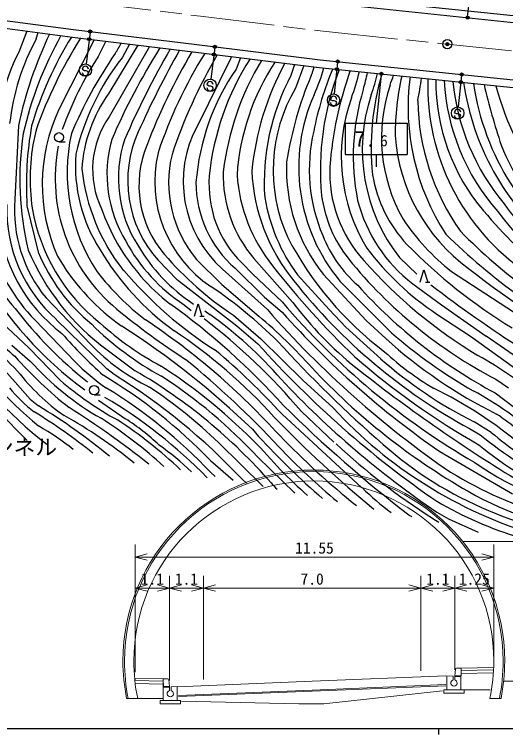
# Model space of a CAD drawing. Units: millimetres, scale not verified, with parts at other scales. Extents: x -376287428 to 680000, y -977092340 to 380000.
# Drawn here: x 99673 to 178812, y 204000 to 319913 of the extents above; entities that cross this region are included whole.
import ezdxf
from ezdxf.enums import TextEntityAlignment as Align

# ---------------------------------------------------------------- set-up
doc = ezdxf.new("R2010")
doc.units = ezdxf.units.MM
doc.header["$LTSCALE"] = 1000
doc.header["$PDMODE"] = 32
doc.header["$PDSIZE"] = 500
doc.linetypes.add('CHAIN', pattern=[18.5, 12, -1.5, 3.5, -1.5])
for name, color, linetype, lineweight in [('M-BGD', 7, 'Continuous', 25), ('M-BMK', 2, 'CHAIN', 13), ('M-BMK-SRVR', 3, 'Continuous', 25), ('M-STR-HTXT', 7, 'Continuous', 13), ('M-STR-STRC', 7, 'Continuous', 25), ('M-TTL-BAND', 7, 'Continuous', 25)]:
    doc.layers.add(name, color=color, linetype=linetype, lineweight=lineweight)
doc.styles.add('ＭＳ ゴシック', font='')
doc.styles.get('ＭＳ ゴシック').set_extended_font_data('MS Gothic')

msp = doc.modelspace()

# ---------------------------------------------------------------- linework, layer by layer
at = {"layer": 'M-BGD'}
for p, q in [((150084, 322861), (209644, 316648)), ((149960, 321768), (209535, 315553)), ((89363, 320097), (109173, 317490)), ((89199, 318858), (109015, 316250)), ((101659, 317218), (100397, 313841)), ((103201, 315998), (103507, 316975)), ((109173, 317490), (129081, 315051)), ((112549, 315817), (106840, 304625)), ((109015, 316250), (128929, 313810)), ((114431, 315586), (113192, 313133)), ((119578, 314956), (114883, 307210)), ((121441, 314727), (114938, 303451)), ((118224, 315122), (117023, 312945)), ((129081, 315051), (148925, 312626)), ((128929, 313810), (148784, 311384)), ((134645, 313111), (134497, 312763)), ((134497, 312763), (129154, 301972)), ((136116, 312932), (135386, 311106)), ((139473, 312521), (139471, 312517)), ((144784, 311872), (144232, 310087)), ((148925, 312626), (208620, 306399)), ((146289, 311688), (144968, 308054)), ((148784, 311384), (208496, 305155)), ((100324, 302030), (99746, 290135)), ((103174, 301352), (102940, 300355)), ((106857, 299382), (107855, 299382)), ((101701, 289125), (103521, 281651)), ((106633, 280984), (107033, 280308)), ((138266, 280631), (144539, 273550)), ((161738, 280772), (164523, 278083)), ((122847, 280363), (125914, 277166)), ((129039, 280477), (133083, 276444)), ((136293, 279914), (138082, 278126)), ((117264, 278640), (117307, 278719)), ((133206, 278932), (140442, 272401)), ((135220, 279065), (139986, 274386)), ((170082, 278544), (180091, 272042)), ((125975, 277184), (135514, 269813)), ((138082, 278126), (142794, 273629)), ((145271, 278007), (150368, 272432)), ((149492, 278066), (156336, 270625)), ((133083, 276444), (139040, 271323)), ((152128, 276994), (160429, 268660)), ((163847, 276562), (168496, 273172)), ((165921, 276807), (166589, 276807)), ((104782, 274275), (111966, 266802)), ((139986, 274386), (142819, 271980)), ((127027, 273191), (128153, 272264)), ((150368, 272432), (153066, 269589)), ((168496, 273172), (175682, 268151)), ((129564, 271351), (130231, 271351)), ((130329, 272205), (131134, 271627)), ((134947, 271500), (139382, 267715)), ((167743, 271691), (173170, 268134)), ((97696, 270252), (102002, 266231)), ((102995, 270698), (109403, 264055)), ((114588, 262877), (106413, 270785)), ((156336, 270625), (159514, 267726)), ((91928, 269601), (102189, 258007)), ((135514, 269813), (138893, 266908)), ((153066, 269589), (158683, 264499)), ((173170, 268134), (183195, 260908)), ((186109, 260911), (175682, 268151)), ((99284, 266683), (102232, 264114)), ((139382, 267715), (146209, 260998)), ((102002, 266231), (107052, 261039)), ((114609, 265931), (119118, 262565)), ((115722, 261955), (114588, 262877)), ((146209, 260998), (151025, 256598)), ((177217, 261188), (179281, 259813)), ((112517, 258684), (113514, 258684)), ((177144, 258980), (182180, 255175)), ((102189, 258007), (103579, 256896)), ((113234, 257839), (117573, 254821)), ((142793, 255546), (155638, 243725)), ((145902, 256005), (151142, 251069)), ((176510, 252632), (173754, 254332)), ((138011, 253134), (139017, 251976)), ((173014, 253251), (174708, 252230)), ((132554, 250986), (139760, 243937)), ((168210, 249574), (179897, 242775)), ((131293, 248095), (134906, 244926)), ((138885, 248625), (144840, 242840)), ((131250, 246228), (132015, 245515)), ((137053, 244489), (136356, 245093)), ((167724, 239826), (169636, 238737)), ((169636, 238737), (174386, 236570))]:
    msp.add_line(p, q, dxfattribs=at)
for points in [[(165053, 276807), (165654, 278810), (166255, 276807)], [(128696, 271351), (129297, 273354), (129897, 271351)]]:
    msp.add_lwpolyline(points, dxfattribs=at)
for centre in [(106857, 300131), (112517, 259433)]:
    msp.add_circle(centre, 748, dxfattribs=at)
for centre, radius, start, end in [((165597, 288023), 66759, 154.52687, 167.8886), ((157261, 288151), 57550, 150.49713, 167.36608), ((136442, 298045), 37779, 151.62674, 173.47431), ((158669, 285334), 58634, 148.15526, 163.4874), ((172481, 276799), 73527, 147.69974, 160.49216), ((100184, 323822), 18745, 326.97156, 332.91412), ((214581, 256857), 108117, 147.76826, 156.59748), ((245340, 244378), 139385, 149.882, 156.59257), ((254765, 240909), 147887, 150.32073, 156.02411), ((123057, 301522), 25792, 151.46988, 188.245), ((160066, 282660), 55909, 146.97196, 160.40259), ((175736, 272544), 72570, 145.54111, 157.15343), ((212431, 264000), 97829, 149.33847, 159.14493), ((195878, 273087), 77074, 148.25529, 161.42196), ((204231, 271075), 83407, 149.5127, 161.61176), ((148416, 288329), 39893, 141.89992, 166.82563), ((173364, 289734), 42497, 147.21459, 174.33224), ((178311, 289187), 45308, 149.00849, 173.13976), ((173107, 291542), 37651, 146.62671, 176.16049), ((183187, 290314), 45468, 151.4292, 174.45667), ((166297, 289900), 37486, 145.54899, 175.41355), ((132394, 316173), 16284, 337.94803, 343.25404), ((199345, 290919), 52453, 157.30468, 168.80292), ((123054, 318464), 27425, 335.17525, 344.87038), ((193054, 294967), 44083, 158.60657, 185.48275), ((209966, 290795), 59654, 160.34314, 175.52184), ((124614, 317694), 31429, 339.1091, 347.1572), ((176506, 292851), 36588, 151.8956, 183.81299), ((202369, 286904), 59568, 157.12571, 171.05416), ((123443, 317195), 33767, 343.93201, 348.68957), ((133298, 316003), 25505, 339.24312, 347.31769), ((198233, 298487), 41085, 163.24838, 186.10572), ((141523, 315938), 20086, 338.35584, 343.20676), ((205523, 300304), 44516, 167.42353, 179.84336), ((200645, 305017), 37548, 172.59234, 213.00812), ((120635, 315318), 44988, 348.05901, 352.78006), ((202641, 308423), 36368, 178.21263, 235.63314), ((185201, 300071), 26399, 161.31116, 209.77254), ((199679, 309147), 32103, 179.50786, 220.50429), ((203539, 311147), 34679, 183.07963, 221.47466), ((206603, 312773), 36482, 185.71642, 219.8178), ((213795, 315121), 42222, 188.39169, 229.65746), ((213981, 314573), 40740, 188.16146, 236.98412), ((289897, 335716), 117718, 193.31078, 198.23984), ((226977, 322196), 51622, 195.48172, 237.41915), ((133899, 293560), 23408, 144.32966, 176.32891), ((167501, 294811), 26137, 149.55657, 204.22156), ((190665, 297094), 36400, 162.81409, 191.30576), ((174071, 295328), 28594, 156.01999, 219.88021), ((180637, 296997), 28299, 160.40577, 211.25274), ((183742, 298127), 28025, 161.61912, 218.262), ((202241, 306713), 37598, 181.07113, 215.26581), ((132522, 292579), 28366, 154.87118, 204.12676), ((127096, 294979), 14818, 145.13239, 205.31017), ((155794, 292427), 54193, 169.82671, 183.49309), ((145641, 292995), 18773, 151.43502, 228.51742), ((149409, 293393), 48860, 171.35354, 193.52503), ((134556, 293473), 32356, 167.71909, 188.456), ((137048, 294478), 28872, 167.5134, 213.59783), ((136919, 293120), 18995, 155.47857, 222.193), ((174294, 294958), 27110, 166.89527, 203.10624), ((189813, 302400), 28874, 183.92037, 234.02085), ((135263, 294207), 20675, 164.3044, 211.54876), ((136446, 293503), 20020, 161.81537, 212.44472), ((133487, 293521), 27241, 169.03711, 230.54139), ((136694, 292362), 16962, 157.59372, 220.64152), ((206265, 309681), 30175, 200.99372, 230.13376), ((134522, 295554), 25019, 175.71918, 212.74459), ((142592, 293014), 20306, 166.82558, 236.29511), ((143642, 292811), 19115, 166.15262, 220.18406), ((170405, 294992), 26905, 177.49732, 218.9844), ((142547, 298583), 32201, 186.28257, 218.26523), ((153840, 293994), 20522, 178.31144, 220.63006), ((167606, 295941), 29700, 182.38126, 219.52015), ((171471, 294494), 20999, 177.38347, 222.44755), ((148776, 292540), 17756, 175.50791, 225.32706), ((161591, 295854), 26112, 183.93212, 218.87142), ((178734, 297652), 21644, 189.39759, 222.95498), ((147238, 292875), 18307, 179.92977, 228.96909), ((121966, 288461), 22283, 175.6911, 219.54035), ((169128, 295465), 29563, 189.82824, 216.19509), ((169812, 293505), 20823, 187.59008, 218.56881), ((178805, 296111), 24615, 194.47373, 232.57696), ((121942, 288474), 23484, 177.99993, 228.80231), ((132310, 293820), 30194, 189.73308, 231.38431), ((144577, 299443), 32711, 199.27675, 210.19381), ((217201, 316750), 47317, 215.29484, 231.37208), ((123124, 289356), 26119, 183.95972, 232.82776), ((230547, 334449), 72012, 219.8592, 243.80825), ((215958, 316299), 47596, 216.21317, 243.67609), ((193195, 307769), 37260, 213.94767, 231.66018), ((192464, 309519), 55028, 207.52599, 233.01788), ((168480, 291771), 20522, 201.29087, 228.85934), ((242099, 359224), 104378, 225.66778, 242.62967), ((234540, 346903), 88317, 224.49586, 243.53449), ((116389, 287767), 22494, 191.12929, 222.4181), ((123963, 291135), 29280, 196.22996, 224.26543), ((145844, 300209), 34191, 210.23475, 231.88659), ((142210, 296578), 27883, 208.22851, 237.0076), ((226396, 345622), 89254, 224.64432, 238.57746), ((137205, 296884), 38324, 202.90897, 233.87098), ((150987, 304409), 43681, 210.83119, 234.04843), ((144306, 297242), 28678, 210.32341, 236.68539), ((193022, 309894), 45810, 217.01636, 236.50776), ((130519, 292662), 29157, 202.18786, 230.90926), ((164691, 316426), 53880, 220.66698, 236.49279), ((212648, 328764), 76301, 219.21558, 242.33167), ((137117, 298698), 35260, 211.4368, 235.1868), ((249187, 363693), 136902, 217.96865, 226.22526), ((213444, 330741), 76451, 221.26238, 239.24721), ((145988, 307768), 59604, 209.64615, 234.07749), ((146786, 304679), 42741, 217.76788, 232.55118), ((165785, 319455), 63321, 220.04017, 237.80451), ((269528, 401349), 155908, 231.67718, 241.01568), ((216622, 333910), 91692, 218.33181, 241.60225), ((87076, 211046), 78694, 45.65558, 55.78636), ((215567, 330945), 81580, 222.03887, 241.90114), ((291760, 438816), 204944, 232.42074, 242.50067), ((234460, 352228), 120750, 220.61132, 239.86381), ((153662, 313984), 67942, 217.53164, 231.58106), ((191276, 363536), 118025, 230.48211, 237.15072), ((60505, 183055), 110777, 41.83651, 54.55941), ((259407, 376793), 158273, 221.26705, 235.57332), ((190425, 307885), 57310, 216.80577, 231.38357), ((163335, 327797), 90824, 217.9197, 225.95366), ((93613, 218675), 64899, 40.93604, 54.67931), ((91705, 213820), 74480, 41.38697, 50.53985), ((247884, 365453), 140626, 221.6581, 235.48881), ((128052, 298450), 43895, 218.59606, 229.84789), ((146686, 306999), 49554, 227.90519, 241.89448), ((56285, 173996), 116287, 42.21021, 56.30523), ((70995, 192889), 97953, 40.11748, 52.79591), ((147248, 305585), 49970, 225.35706, 241.42772), ((41473, 152587), 139389, 46.16555, 57.19716), ((77032, 196574), 87099, 42.22272, 56.31316), ((152402, 311314), 77005, 214.13476, 231.89015), ((155449, 316229), 81253, 215.65996, 230.35862), ((171076, 324855), 85046, 221.46169, 227.81907), ((216451, 333695), 85837, 229.25789, 240.05092), ((193813, 344534), 131018, 216.03049, 225.35452), ((136528, 290685), 34259, 224.19614, 243.83417), ((259212, 374720), 161556, 221.86187, 235.51525), ((293977, 405564), 205385, 222.30517, 228.93827), ((212881, 327037), 79786, 228.01925, 243.5571), ((59742, 179859), 112365, 42.34417, 49.94831), ((193549, 303294), 50917, 227.82161, 238.81399), ((149948, 309236), 66976, 221.45009, 231.75962), ((30243, 145710), 153280, 43.02659, 50.73462), ((234370, 356422), 121534, 228.89854, 240.49471), ((205714, 317960), 71204, 228.66057, 243.32937), ((140527, 205374), 68587, 50.09799, 60.45107), ((135807, 294064), 44992, 221.73485, 240.48063), ((134673, 288879), 35423, 224.49042, 235.33159), ((74330, 187561), 90204, 40.87708, 57.08834), ((128298, 284347), 35591, 217.83831, 234.6095), ((75369, 187170), 87169, 41.11867, 59.87478), ((226730, 337369), 108562, 223.19405, 240.18802), ((316943, 468411), 261699, 231.6751, 238.54458), ((140635, 299714), 51220, 229.03115, 241.63642), ((70158, 188801), 85166, 44.12386, 59.03997), ((62138, 175333), 101856, 43.22629, 58.25911), ((79271, 193562), 81153, 42.72709, 57.10172), ((250812, 362755), 148375, 223.19364, 235.94517), ((116559, 274141), 22766, 219.02822, 233.01824), ((72840, 191057), 80347, 43.36596, 58.74834), ((76187, 192275), 81390, 46.16689, 56.23618), ((139751, 202025), 63898, 49.34501, 64.57635), ((148915, 213276), 52242, 47.43065, 61.804), ((74978, 191231), 77684, 44.14948, 59.64783), ((51799, 171781), 99627, 50.63357, 58.68577), ((28891, 130854), 148850, 51.61019, 57.67133), ((299302, 415888), 222892, 225.48754, 232.37478), ((204568, 305869), 72763, 222.62099, 253.34627), ((50035, 170785), 100225, 51.58369, 58.18981), ((73206, 192366), 71788, 50.40326, 61.29567), ((274900, 383647), 185228, 223.94416, 230.70199), ((147385, 211610), 53226, 46.03528, 55.73527), ((74114, 192962), 73485, 47.49705, 57.46164), ((75281, 192450), 74503, 46.66013, 56.5926), ((97496, 223413), 37277, 46.83271, 57.41071), ((74890, 205182), 56347, 52.54227, 59.35526), ((239558, 345444), 137277, 222.91211, 228.90574), ((235042, 341448), 128679, 223.96071, 231.40177), ((221190, 310564), 74588, 231.45128, 243.05793), ((209977, 291493), 51286, 229.2647, 241.99906), ((93575, 209854), 50260, 46.47182, 54.16707), ((226799, 332586), 111192, 227.37096, 237.4831), ((200101, 297322), 62106, 228.64509, 265.84698), ((204025, 285278), 45497, 229.56138, 249.5786), ((222906, 327103), 111341, 223.61483, 230.24644), ((204952, 292799), 54710, 235.33805, 259.28603), ((246467, 352688), 148520, 225.58939, 227.90497), ((206932, 307517), 71582, 238.8715, 267.13979), ((243995, 340796), 140976, 223.08683, 223.65265), ((185428, 273799), 42274, 225.31302, 233.69088), ((199775, 290262), 54288, 240.15464, 263.68712), ((198050, 292904), 59628, 239.44927, 253.53686), ((193032, 286913), 56127, 237.92621, 238.49628), ((185315, 266041), 32790, 236.10079, 238.18498)]:
    msp.add_arc(centre, radius, start, end, dxfattribs=at)
at = {"layer": 'M-BMK'}
msp.add_lwpolyline([(70189, 327309), (89969, 324657), (109753, 322053), (129640, 319617), (149442, 317197), (209077, 310976), (248853, 307177), (288864, 304143), (328128, 302178), (358853, 301424), (382447, 301506)], dxfattribs=at)
at = {"layer": 'M-BMK-SRVR'}
msp.add_circle((169423, 315126), 750, dxfattribs=at)
msp.add_point((169423, 315126), dxfattribs=at)
at = {"layer": 'M-STR-HTXT'}
for p, q in [((119142, 214054), (119142, 234576)), ((171905, 235058), (190046, 235058)), ((176893, 215791), (176893, 234576)), ((121074, 233093), (119142, 232576)), ((176893, 232576), (174961, 233093)), ((119142, 232576), (176893, 232576)), ((119142, 232576), (121074, 232058)), ((174961, 232058), (176893, 232576)), ((124642, 212715), (124642, 229576)), ((130142, 212876), (130142, 229576)), ((165142, 214276), (165142, 229576)), ((170642, 214437), (170642, 229576)), ((121074, 228093), (119142, 227576)), ((119142, 227576), (124642, 227576)), ((119142, 227576), (121074, 227058)), ((124642, 227576), (122710, 228093)), ((122710, 227058), (124642, 227576)), ((126574, 228093), (124642, 227576)), ((124642, 227576), (130142, 227576)), ((124642, 227576), (126574, 227058)), ((130142, 227576), (128210, 228093)), ((128210, 227058), (130142, 227576)), ((132074, 228093), (130142, 227576)), ((130142, 227576), (165142, 227576)), ((130142, 227576), (132074, 227058)), ((165142, 227576), (163210, 228093)), ((163210, 227058), (165142, 227576)), ((167074, 228093), (165142, 227576)), ((165142, 227576), (170642, 227576)), ((165142, 227576), (167074, 227058)), ((170642, 227576), (168710, 228093)), ((168710, 227058), (170642, 227576)), ((172574, 228093), (170642, 227576)), ((170642, 227576), (176893, 227576)), ((170642, 227576), (172574, 227058)), ((176893, 227576), (174961, 228093)), ((174961, 227058), (176893, 227576)), ((170754, 214537), (170642, 213437)), ((171667, 214687), (170900, 214671)), ((171667, 214687), (176893, 214791)), ((171667, 213437), (171667, 214687)), ((171667, 214337), (176878, 214441)), ((147642, 212576), (169167, 213437)), ((169367, 213437), (169367, 211187)), ((170342, 213417), (169367, 213437)), ((170367, 212796), (170342, 213417)), ((170642, 213437), (170617, 212796)), ((170638, 213337), (171617, 213337)), ((171617, 213437), (170642, 213437)), ((170642, 213437), (171667, 213437)), ((171617, 211187), (171617, 213437)), ((171667, 213837), (176850, 213940)), ((119142, 212804), (119069, 212804)), ((123617, 212615), (119080, 212706)), ((123617, 212115), (119138, 212204)), ((119142, 213054), (119142, 212804)), ((123617, 212965), (119142, 213054)), ((123617, 212965), (124384, 212949)), ((123617, 211715), (123617, 212965)), ((123692, 211626), (123642, 212876)), ((124531, 212815), (124642, 211715)), ((147642, 212576), (125918, 211707)), ((178489, 212576), (190046, 212576)), ((124642, 211715), (123617, 211715)), ((123667, 211715), (124642, 211715)), ((123667, 209465), (123667, 211715)), ((124646, 211615), (123667, 211615)), ((124642, 211715), (124667, 211074)), ((124917, 211074), (124942, 211695)), ((124942, 211695), (125917, 211715)), ((125917, 211715), (125917, 209465)), ((147642, 211176), (126117, 210315)), ((147642, 210976), (126117, 210115)), ((147642, 211176), (169167, 212037)), ((147642, 210976), (169167, 211837)), ((149507, 208977), (168667, 211033)), ((168867, 211187), (168867, 210687)), ((169367, 211187), (168867, 211187)), ((169367, 211187), (171617, 211187)), ((172117, 211187), (171617, 211187)), ((171617, 211187), (176334, 211187)), ((172117, 210687), (172117, 211187)), ((118007, 209826), (117752, 209826)), ((119539, 209826), (118007, 209826)), ((123667, 209826), (118935, 209826)), ((168867, 210687), (172117, 210687)), ((176284, 209826), (177815, 209826)), ((177815, 209826), (178070, 209826)), ((123167, 209465), (123667, 209465)), ((123167, 208965), (123167, 209465)), ((126417, 208965), (123167, 208965)), ((125917, 209465), (123667, 209465)), ((125917, 209465), (126417, 209465)), ((126417, 209465), (126417, 208965)), ((145507, 208977), (126617, 209355)), ((145507, 208977), (149507, 208977))]:
    msp.add_line(p, q, dxfattribs=at)
for centre, radius, start, end in [((147911, 215826), 30750, 90, 180), ((147911, 215826), 30500, 90, 180), ((147911, 215826), 30750, 0, 90), ((147911, 215826), 30500, 0, 90), ((147911, 215826), 29000, 90, 180), ((147911, 215826), 29000, 0, 90), ((147911, 215826), 30750, 180, 191.25185), ((147911, 215826), 30500, 180, 191.3453), ((147911, 215826), 29000, 180, 191.94054), ((147911, 215826), 29000, 348.05946, 0), ((147911, 215826), 30500, 348.65471, 0), ((147911, 215826), 30750, 348.74815, 0), ((170903, 214521), 150, 91.14576, 174.20654), ((124381, 212799), 150, 5.79346, 88.85424), ((170492, 212312), 500, 104.47751, 75.52249), ((124792, 210590), 500, 104.47751, 75.52249)]:
    msp.add_arc(centre, radius, start, end, dxfattribs=at)
at = {"layer": 'M-STR-STRC'}
for p, q in [((172699, 319546), (173212, 324470)), ((111855, 317010), (111235, 311948)), ((131942, 314550), (131324, 309488)), ((151734, 312182), (151205, 307109)), ((110714, 310966), (110614, 311084)), ((110959, 310827), (110714, 310966)), ((111259, 310825), (110959, 310827)), ((111505, 310713), (111259, 310825)), ((111610, 310577), (111505, 310713)), ((158766, 310191), (157951, 302384)), ((171713, 310098), (171184, 305025)), ((130803, 308506), (130703, 308624)), ((131048, 308366), (130803, 308506)), ((131348, 308364), (131048, 308366)), ((131594, 308252), (131348, 308364)), ((131699, 308116), (131594, 308252)), ((150702, 306125), (150602, 306244)), ((150947, 305986), (150702, 306125)), ((151247, 305984), (150947, 305986)), ((151493, 305872), (151247, 305984)), ((151598, 305736), (151493, 305872)), ((170681, 304041), (170581, 304160)), ((170926, 303902), (170681, 304041)), ((171226, 303900), (170926, 303902)), ((171472, 303788), (171226, 303900)), ((171577, 303652), (171472, 303788)), ((152951, 302384), (162951, 302384)), ((152951, 302384), (152951, 297384)), ((162951, 302384), (162951, 297384)), ((152951, 297384), (162951, 297384)), ((157951, 297384), (157951, 295384))]:
    msp.add_line(p, q, dxfattribs=at)
for centre, radius in [((172683, 319397), 150), ((172683, 319397), 120), ((172683, 319397), 90), ((172683, 319397), 60), ((172683, 319397), 30), ((111873, 317159), 150), ((111873, 317159), 120), ((111873, 317159), 90), ((111873, 317159), 60), ((111873, 317159), 30), ((111721, 315918), 150), ((111721, 315918), 120), ((111721, 315918), 90), ((111721, 315918), 60), ((111721, 315918), 30), ((131960, 314699), 150), ((131960, 314699), 120), ((131960, 314699), 90), ((131960, 314699), 60), ((131960, 314699), 30), ((131809, 313458), 150), ((131809, 313458), 120), ((131809, 313458), 90), ((131809, 313458), 60), ((131809, 313458), 30), ((111113, 310955), 1000), ((151750, 312331), 150), ((151750, 312331), 120), ((151750, 312331), 90), ((151750, 312331), 60), ((151750, 312331), 30), ((151620, 311088), 150), ((151620, 311088), 120), ((151620, 311088), 90), ((151620, 311088), 60), ((151620, 311088), 30), ((131202, 308495), 1000), ((158781, 310341), 150), ((158781, 310341), 120), ((158781, 310341), 90), ((158781, 310341), 60), ((158781, 310341), 30), ((171729, 310247), 150), ((171729, 310247), 120), ((171729, 310247), 90), ((171729, 310247), 60), ((171729, 310247), 30), ((171599, 309004), 150), ((171599, 309004), 120), ((171599, 309004), 90), ((171599, 309004), 60), ((171599, 309004), 30), ((151101, 306115), 1000), ((171080, 304031), 1000)]:
    msp.add_circle(centre, radius, dxfattribs=at)
for centre, start, end in [((111114, 311080), 359.55488, 179.55488), ((111110, 310580), 179.55488, 359.55488), ((131203, 308620), 359.55488, 179.55488), ((131199, 308120), 179.55488, 359.55488), ((151102, 306240), 359.55488, 179.55488), ((151098, 305740), 179.55488, 359.55488), ((171081, 304156), 359.55488, 179.55488), ((171077, 303656), 179.55488, 359.55488)]:
    msp.add_arc(centre, 500, start, end, dxfattribs=at)
for p in [(172683, 319397), (111873, 317159), (111721, 315918), (131960, 314699), (131809, 313458), (151750, 312331), (151620, 311088), (158781, 310341), (171729, 310247), (171599, 309004)]:
    msp.add_point(p, dxfattribs=at)
at = {"layer": 'M-TTL-BAND'}
for p, q in [((40000, 205000), (579000, 205000)), ((168000, 205000), (168000, 204000))]:
    msp.add_line(p, q, dxfattribs=at)

# ---------------------------------------------------------------- texts
at = {"layer": 'M-STR-HTXT', "style": 'ＭＳ ゴシック'}
msp.add_text('名称\u3000\u3000\u3000中山トンネル', height=2566, dxfattribs=at).set_placement((68046, 251564), align=Align.TOP_LEFT)
for s, p in [('11.55', (148017, 232576)), ('1.1', (121892, 227576)), ('1.1', (127392, 227576)), ('7.0', (147642, 227576)), ('1.1', (167892, 227576)), ('1.25', (173767, 227576))]:
    msp.add_text(s, height=1833, dxfattribs=at).set_placement(p, align=Align.BOTTOM_CENTER)
at = {"layer": 'M-STR-STRC', "style": 'ＭＳ ゴシック'}
msp.add_text('7.', height=2566, dxfattribs=at).set_placement((157951, 299884), align=Align.MIDDLE_RIGHT)
msp.add_text('6', height=1833, dxfattribs=at).set_placement((159201, 298134), align=Align.BOTTOM_CENTER)

doc.saveas('drawing.dxf')
